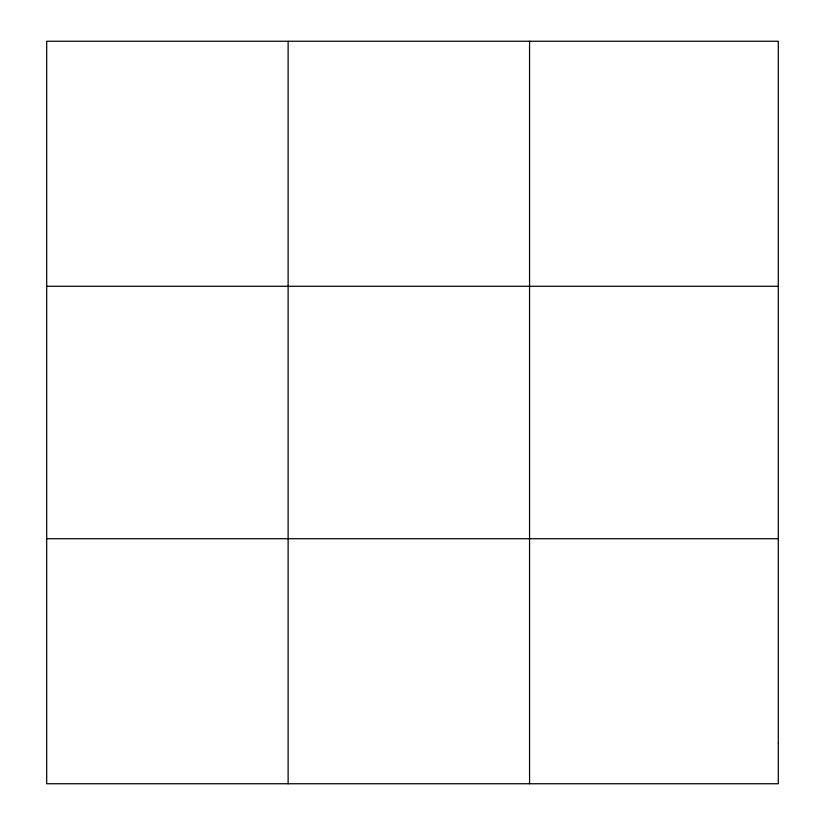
<?xml version="1.0" encoding="UTF-8"?>
<svg xmlns="http://www.w3.org/2000/svg" width="825" height="825" viewBox="0 0 825 825"><rect width="100%" height="100%" fill="white"/><g stroke="black" fill="none" stroke-linecap="round" stroke-linejoin="round"><path stroke-width="1.24" d="M288.121 783.75L288.121 41.25M529.557 783.75L529.557 41.25M46.695 286.275L778.305 286.275M46.695 538.725L778.305 538.725M778.305 742.913L778.305 783.75L46.695 783.75L46.695 41.25L778.305 41.25L778.305 742.913"/></g></svg>
